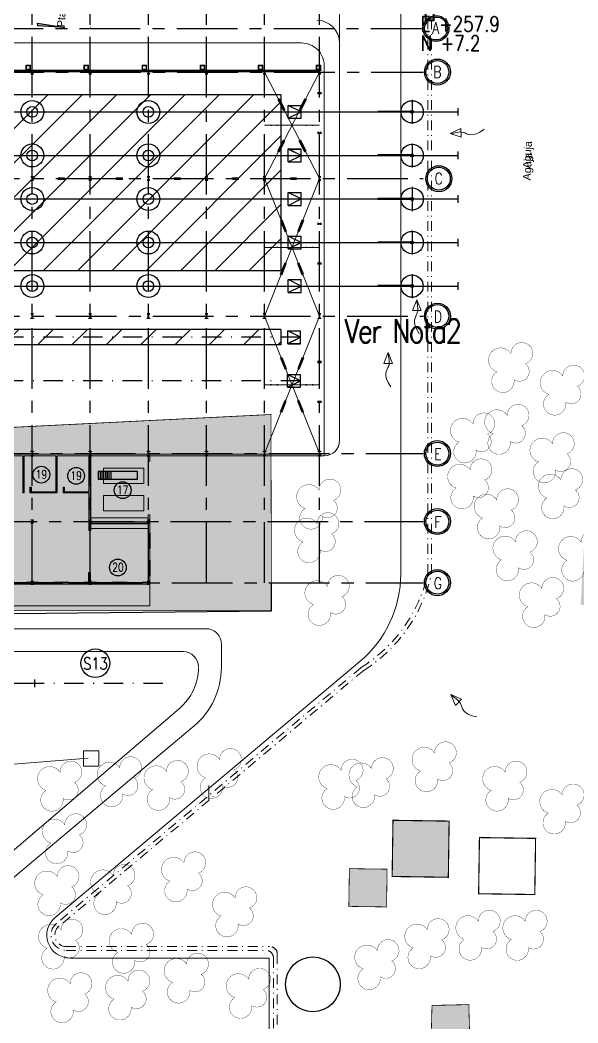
# Model space of a CAD drawing. Header units: millimetres. Extents: x -940 to 1351, y -586 to 711.
# Drawn here: x 810.4 to 883.4, y 153.7 to 285 of the extents above; entities that cross this region are included whole.
import ezdxf
from ezdxf import colors
from ezdxf.entities.mleader import LeaderData, LeaderLine
from ezdxf.enums import TextEntityAlignment as Align
from ezdxf.math import Vec2, Vec3

# ---------------------------------------------------------------- set-up
doc = ezdxf.new("R2010")
doc.units = ezdxf.units.MM
for name, pattern in [('CENTER', [50.8, 31.75, -6.35, 6.35, -6.35]), ('DASHDOT', [25.4, 12.7, -6.35, 0, -6.35]), ('TRAZO_Y_PUNTO2', [12.7, 6.35, -3.175, 0, -3.175])]:
    doc.linetypes.add(name, pattern=pattern)
for name, color, linetype in [('Aisladores', 2, 'Continuous'), ('Cambios 1.8', 4, 'Continuous'), ('Catenaria', 2, 'Continuous'), ('CI- PARED EXISTENTE', 5, 'Continuous'), ('CI-Auxiliar1', 1, 'Continuous'), ('CI-Carpinteria Ventanas', 2, 'Continuous'), ('CI-Cotas Parciales', 2, 'Continuous'), ('CI-Mampostería', 4, 'Continuous'), ('CI-mobiliario', 1, 'Continuous'), ('ENad-AGUJAS', 22, 'Continuous'), ('ENad-ARBOLES', 84, 'Continuous'), ('ENad-EDIFICIOS_ANDENES', 42, 'Continuous'), ('ES-Perfiles', 4, 'Continuous'), ('ES-Perfiles-g', 4, 'Continuous'), ('GE-Cotas', 1, 'Continuous'), ('GE-Ejes', 1, 'CENTER'), ('GE-Simbologia', 2, 'Continuous'), ('M-edif-proy', 1, 'Continuous'), ('ME- VIAS SIN CAT', 1, 'TRAZO_Y_PUNTO2'), ('ME-Vias con catenarias', 30, 'Continuous'), ('Nombre de secciòn de emparrillado', 70, 'Continuous'), ('numero locales', 3, 'Continuous'), ('S_EJES', 1, 'CENTER'), ('Scr Aguja', 1, 'Continuous'), ('Scr Corazon', 12, 'Continuous')]:
    doc.layers.add(name, color=color, linetype=linetype)
for name, color, linetype, lineweight in [('Catenaria textos', 253, 'Continuous', 15), ('CI-Circulación', 3, 'Continuous', 20), ('CI-DRENAJES ZONA VIAS', 5, 'Continuous', 9), ('CI-PLUVIALES', 3, 'Continuous', 9)]:
    doc.layers.add(name, color=color, linetype=linetype, lineweight=lineweight)
doc.styles.add('Romans', font='romans.shx', dxfattribs={"width": 0.8})
doc.styles.add('Romans PF', font='romans.shx', dxfattribs={"width": 0.8})
doc.styles.get("Standard").update_dxf_attribs({"font": 'arial.ttf'})

# ---------------------------------------------------------------- blocks, each defined once
blk = doc.blocks.new('CB8der')
for p, q in [((0.5, 11.2), (-0.5, 11.2)), ((0, 11.2), (0, -17.05)), ((0, 0), (-2.11, -16.92)), ((0.5, 0), (-0.5, 0)), ((-2.61, -16.86), (-1.62, -16.98)), ((0.5, -17.05), (-0.5, -17.05))]:
    blk.add_line(p, q)
blk = doc.blocks.new('Paragolpe')
at = {"layer": 'M-edif-proy'}
for p, q in [((-0.84, 0), (0, 1.68)), ((-0.84, 1.68), (0.84, 1.68)), ((-0.84, 0), (-0.84, 1.68)), ((0, 1.68), (0.84, 0)), ((0.84, 0), (0.84, 1.68)), ((-0.84, 0), (0.84, 0))]:
    blk.add_line(p, q, dxfattribs=at)
blk = doc.blocks.new('p165')
at = {"layer": 'ES-Perfiles', "linetype": 'Continuous', "ltscale": 2}
for p, q in [((68067, 49178), (68880, 49178)), ((68067, 49013), (68880, 49013))]:
    blk.add_line(p, q, dxfattribs=at)
at = {"layer": 'ES-Perfiles-g'}
for p, q in [((68067, 49013), (68067, 49178)), ((68880, 49013), (68880, 49178))]:
    blk.add_line(p, q, dxfattribs=at)
blk = doc.blocks.new('v-1')
at = {"layer": 'CI-Carpinteria Ventanas', "lineweight": 5, "ltscale": 2}
for p, q in [((0.02, 0.2), (1.96, 0.2)), ((1.95, 0.18), (0.03, 0.18)), ((1.95, 0.13), (0.03, 0.13)), ((0.03, 0.09), (1.95, 0.09)), ((0.99, 0.18), (0.99, 0.09))]:
    blk.add_line(p, q, dxfattribs=at)
for points in [[(0, 0.09), (0.03, 0.09), (0.03, 0.18), (0.02, 0.18), (0.02, 0.21), (-0.03, 0.21), (-0.03, 0.2)], [(0, 0), (0, -0.04), (2, -0.04), (2, 0)], [(2, 0.09), (1.95, 0.09), (1.95, 0.18), (1.96, 0.18), (1.96, 0.21), (2.02, 0.21), (2.02, 0.2)]]:
    blk.add_lwpolyline(points, dxfattribs=at)
blk = doc.blocks.new('numeros locales')
at = {"layer": 'numero locales', "color": 2}
blk.add_circle((0, 0), 1.1, dxfattribs=at)
at = {"layer": 'numero locales', "style": 'Romans', "width": 0.8}
blk.add_attdef('24', text='', height=1.1, dxfattribs=at).set_placement((0.01, -0.51), align=Align.CENTER)
blk = doc.blocks.new('CAMARA DRENAJE RANURADO')
at = {"layer": 'CI-DRENAJES ZONA VIAS', "ltscale": 2}
blk.add_lwpolyline([(0, -1), (2, -1), (2, 1), (0, 1)], close=True, dxfattribs=at)
blk = doc.blocks.new('CAMARA PL')
at = {"layer": 'CI-PLUVIALES', "ltscale": 2}
for points in [[(0, -0.6), (1.2, -0.6), (1.2, 0.6), (0, 0.6)], [(0.15, -0.45), (1.05, -0.45), (1.05, 0.45), (0.15, 0.45)]]:
    blk.add_lwpolyline(points, close=True, dxfattribs=at)
blk.add_lwpolyline([(0.35, 0.6), (0.85, 0.6)], dxfattribs=at)
blk = doc.blocks.new('tipo de vias')
at = {"layer": 'Nombre de secciòn de emparrillado', "color": 2}
blk.add_circle((-0.14, -0.63), 1.88, dxfattribs=at)
at = {"layer": 'Nombre de secciòn de emparrillado', "style": 'Romans', "width": 0.8}
blk.add_attdef('S10', text='', height=1.56, dxfattribs=at).set_placement((-0.12, -1.45), align=Align.CENTER)
blk = doc.blocks.new('A$C5B8B52F2')
at = {"layer": 'ES-Perfiles-g'}
for p, q in [((5, 175), (-175, 175)), ((-175, 169), (-175, 175)), ((-5, 169), (-175, 169)), ((-5, 169), (-5, -169)), ((5, 175), (175, 175)), ((5, 169), (5, -169)), ((175, 169), (5, 169)), ((175, 175), (175, 169)), ((-5, -169), (-175, -169)), ((-175, -169), (-175, -175)), ((-175, -175), (-5, -175)), ((-5, -175), (5, -175)), ((175, -169), (5, -169)), ((5, -175), (175, -175)), ((175, -175), (175, -169))]:
    blk.add_line(p, q, dxfattribs=at)
blk = doc.blocks.new('PERFIL 350')
at = {"layer": 'ES-Perfiles-g', "lineweight": 5, "ltscale": 2, "xscale": 0.001, "yscale": 0.001, "zscale": 0.001}
blk.add_blockref('A$C5B8B52F2', (0, 0), dxfattribs=at)
blk = doc.blocks.new('A$C78B27864')
at = {"color": 3, "linetype": 'Continuous', "ltscale": 4}
blk.add_line((4.98, 2.08), (4.98, -1.08), dxfattribs=at)
at = {"color": 1}
blk.add_line((0.49, 0.56), (0.49, 0.44), dxfattribs=at)
at = {"layer": 'Catenaria', "color": 3, "linetype": 'Continuous', "ltscale": 4}
for p, q in [((4.99, 0.56), (0.49, 0.56)), ((4.99, 0.44), (0.49, 0.44)), ((4.98, 0.5), (10.98, 0.5))]:
    blk.add_line(p, q, dxfattribs=at)
at = {"layer": 'Catenaria', "color": 4, "linetype": 'Continuous', "ltscale": 4}
blk.add_line((10.98, 1), (10.98, 0), dxfattribs=at)
at = {"layer": 'Catenaria', "color": 1, "linetype": 'Continuous', "ltscale": 4}
for radius in [1.46, 0.2]:
    blk.add_circle((4.98, 0.5), radius, dxfattribs=at)
blk = doc.blocks.new('COORDENADAS 4.2')
at = {"layer": 'GE-Cotas', "ltscale": 4}
h = blk.add_hatch(color=256, dxfattribs=at)
h.dxf.hatch_style = 1
h.paths.add_polyline_path([(0, -0.5, -0.414214), (-0.5, 0), (0, 0)])
h.paths.add_polyline_path([(0, -0.5), (0, 0), (0.5, 0, -0.414214)])
h.paths.add_polyline_path([(0.5, 0), (0, 0), (0, 0.5, -0.414214)])
h.paths.add_polyline_path([(0, 0), (-0.5, 0, -0.414214), (0, 0.5)])
at = {"layer": 'GE-Cotas', "linetype": 'CENTER', "ltscale": 0.04}
for p, q in [((0, 5), (0, -5)), ((-5, 0), (5, 0))]:
    blk.add_line(p, q, dxfattribs=at)
at = {"layer": 'GE-Cotas', "ltscale": 4}
blk.add_circle((0, 0), 0.5, dxfattribs=at)
at = {"layer": 'GE-Cotas', "color": 3, "ltscale": 4, "style": 'Romans', "width": 0.8}
for tag, p in [('COORDENADASX', (5.7, -7.56)), ('COORDENADASY', (5.7, -10.07))]:
    blk.add_attdef(tag, p, '', height=2, dxfattribs=at)
at = {"layer": 'GE-Cotas', "color": 2, "ltscale": 4}
ml = blk.add_multileader_mtext('Standard', dxfattribs=at)
ml.set_content('', color=2)
ml.set_leader_properties()
ml.build(insert=Vec2(0, 0))
ml.multileader.update_dxf_attribs({"text_right_attachment_type": 6, "dogleg_length": 0.36, "arrow_head_size": 3})
ctx = ml.context
ctx.base_point, ctx.arrow_head_size = Vec3(16.83, -5.02), 3
ctx.right_attachment = 6
notes = []
notes.append((ctx, [(0, (1, 1, 0), (5.7, -5.02), (1, 0), 11.13, [(0, [(0, 0)], 0, [])])]))
ctx.mtext.insert, ctx.mtext.flow_direction = Vec3(18.83, -3.02), 5
for ctx, leaders in notes:
    for number, flags, end, landing, length, lines in leaders:
        leader = LeaderData()
        leader.index, (leader.has_last_leader_line, leader.has_dogleg_vector, leader.attachment_direction) = number, flags
        leader.last_leader_point, leader.dogleg_vector, leader.dogleg_length = Vec3(end), Vec3(landing), length
        for number, points, colour, breaks in lines:
            line = LeaderLine()
            line.index, line.vertices, line.color, line.breaks = number, Vec3.list(points), colors.encode_raw_color(colour), breaks
            leader.lines.append(line)
        ctx.leaders.append(leader)
blk = doc.blocks.new('cat')
at = {"layer": 'Aisladores', "ltscale": 4}
for centre, radius in [((212.8, -10.92), 1.5), ((212.8, -10.92), 0.7), ((228, -10.92), 1.5), ((228, -10.92), 0.7), ((212.8, -16.62), 1.5), ((228, -16.62), 1.5), ((212.8, -16.62), 0.7), ((228, -16.62), 0.7), ((212.8, -22.32), 1.5), ((228, -22.32), 1.5), ((212.8, -22.32), 0.7), ((228, -22.32), 0.7), ((212.8, -28.02), 1.5), ((212.8, -28.02), 0.7), ((228, -28.02), 1.5), ((228, -28.02), 0.7), ((212.8, -33.72), 1.5), ((228, -33.72), 1.5), ((212.8, -33.72), 0.7), ((228, -33.72), 0.7)]:
    blk.add_circle(centre, radius, dxfattribs=at)
at = {"layer": 'Catenaria', "color": 3}
for p, q in [((246.3, -10.91), (258.02, -10.91)), ((246.31, -16.62), (258.03, -16.62)), ((246.31, -22.32), (258.03, -22.32)), ((246.3, -28.02), (258.02, -28.02)), ((246.3, -33.72), (258.02, -33.72))]:
    blk.add_line(p, q, dxfattribs=at)
at = {"layer": 'CI-Mampostería'}
for p, q in [((245.35, -8.67), (245.35, -31.72)), ((245.35, -39.4), (245.35, -41.43))]:
    blk.add_line(p, q, dxfattribs=at)
at = {"layer": 'Catenaria', "linetype": 'Continuous', "ltscale": 4}
for p in [(257.54, -11.41), (257.54, -17.12), (257.54, -22.82), (257.54, -28.52), (257.53, -34.22)]:
    blk.add_blockref('A$C78B27864', p, dxfattribs=at)
at = {"layer": 'GE-Cotas', "ltscale": 4}
for p, values in [((257.94, 7.15), {'COORDENADASX': 'E +257.9', 'COORDENADASY': 'N +7.2'}), ((287.94, 7.17), {'COORDENADASX': 'E +287.9', 'COORDENADASY': 'N +7.2'})]:
    blk.add_blockref('COORDENADAS 4.2', p, dxfattribs=at).add_auto_attribs(values)
at = {"layer": 'M-edif-proy', "xscale": -1, "rotation": 270.0000000416303}
for p in [(246.3, -10.92), (246.31, -16.62), (246.3, -22.32), (246.3, -28.02), (246.3, -33.72), (246.23, -40.42), (246.21, -46.12)]:
    blk.add_blockref('Paragolpe', p, dxfattribs=at)
at = {"layer": 'Catenaria textos', "insert": (253.69, -38.04), "char_height": 5, "width": 356.7779, "attachment_point": 1, "line_spacing_factor": 1.200001, "style": 'Romans PF'}
blk.add_mtext('{\\H0.625x;\\T0.9;\\C3;Ver Nota2}', dxfattribs=at)

msp = doc.modelspace()

# ---------------------------------------------------------------- hatches: boundary and pattern name
at = {"layer": 'CI-Auxiliar1', "transparency": 33554549}
h = msp.add_hatch(dxfattribs=at)
h.set_pattern_fill('ANSI31', color=256)
h.paths.add_polyline_path([(844.565, 244.505), (604.22, 244.505), (604.22, 242.473), (844.565, 242.473)])
h.paths.add_polyline_path([(844.565, 252.182), (604.22, 252.182), (604.22, 275.23), (782.977, 275.23), (844.565, 275.23)])
at = {"layer": 'ENad-AGUJAS'}
h = msp.add_hatch(color=27, dxfattribs=at)
h.set_gradient(color1=(141, 85, 42), one_color=1, tint=1)
h.paths.add_polyline_path([(812.735, 284.258), (812.72, 284.606), (816.264, 284.045)])
at = {"layer": 'ENad-EDIFICIOS_ANDENES'}
h = msp.add_hatch(color=256, dxfattribs=at)
h.dxf.hatch_style = 1
h.set_gradient(color1=(255, 63, 0), color2=(255, 255, 0), tint=1)
h.paths.add_polyline_path([(926.591, 206.995), (883.804, 208.437), (886.427, 255.342), (925.234, 265.456)])
h.paths.add_polyline_path([(962.272, 239.648), (962.369, 282.521), (993.619, 283.566), (994.559, 241.131)])
h.paths.add_polyline_path([(889.151, 180.854), (920.094, 181.687), (920.516, 166.027), (889.573, 165.193)])
h.paths.add_polyline_path([(869.163, 156.123), (864.339, 156.017), (863.941, 140.124), (881.837, 140.359), (882.176, 149.597), (869.328, 150.067)])
h.paths.add_polyline_path([(823.382, 134.113), (823.488, 113.429), (697.421, 112.879), (697.315, 133.563)])
h.paths.add_polyline_path([(697.435, 94.269), (710.053, 94.279), (710.062, 82.256), (697.445, 82.247)])
h.paths.add_polyline_path([(598.408, 105.331), (606.663, 104.839), (606.348, 99.555), (598.093, 100.046)])
h.paths.add_polyline_path([(596.994, 113.687), (601.862, 113.397), (601.56, 108.325), (596.692, 108.614)])
h.paths.add_polyline_path([(605.125, 114.688), (607.877, 114.524), (607.638, 110.508), (604.886, 110.672)])
h.paths.add_polyline_path([(866.478, 172.791), (866.584, 180.142), (859.233, 180.248), (859.127, 172.897)])
h.paths.add_polyline_path([(858.394, 168.907), (858.465, 173.848), (853.524, 173.919), (853.453, 168.978)])
h = msp.add_hatch(color=256, dxfattribs=at)
h.dxf.hatch_style = 1
h.set_gradient(color1=(255, 63, 0), color2=(255, 255, 0), tint=1)
h.paths.add_polyline_path([(692.452, 229.298), (692.475, 207.818), (719.648, 208.56), (719.873, 207.541), (737.828, 208.206), (738.265, 206.751), (761.521, 206.985), (765.057, 206.984), (765.05, 200.305), (775.76, 200.283), (775.623, 207.645), (802.585, 206.607), (802.692, 207.455), (810.153, 207.702), (843.333, 207.686), (843.259, 233.369), (801.517, 231.297), (802.611, 282.368), (738.161, 282.356), (738.157, 230.993)])

# ---------------------------------------------------------------- linework, layer by layer
at = {"layer": 'CI- PARED EXISTENTE', "ltscale": 2}
msp.add_lwpolyline([(692.472, 211.058), (692.475, 207.818), (765.057, 206.984), (765.05, 200.305), (775.76, 200.283), (775.767, 206.962), (843.333, 207.686), (843.322, 211.35)], dxfattribs=at)
at = {"layer": 'CI-Circulación', "ltscale": 2}
for p, q in [((852.243, 229.958), (852.243, 286.09)), ((860.243, 212.51), (860.243, 286.09)), ((804.798, 282.003), (847.264, 282.003)), ((849.797, 227.958), (850.248, 227.958)), ((827.397, 211.179), (827.426, 208.318)), ((827.426, 208.318), (659.598, 208.318)), ((735.024, 205.33), (826.269, 205.329)), ((759.773, 205.329), (826.269, 205.329)), ((738.024, 202.329), (831.769, 202.329)), ((759.774, 202.329), (826.269, 202.329)), ((836.769, 200.224), (836.769, 203.26)), ((806.262, 173.52), (831.271, 194.898)), ((806.854, 170.472), (833.201, 192.601)), ((843.046, 162.222), (843.046, 145.472))]:
    msp.add_line(p, q, dxfattribs=at)
for points in [[(850.243, 227.958), (850.243, 279.009)], [(826.269, 205.329), (834.728, 205.329)], [(826.269, 205.329), (834.728, 205.329)]]:
    msp.add_lwpolyline(points, dxfattribs=at)
msp.add_lwpolyline([(854.891, 201.024), (815, 167.519, 0.7000268), (816.93, 162.222), (843.046, 162.222)], format="xyb", dxfattribs=at)
msp.add_lwpolyline([(854.891, 201.024), (815, 167.519, 0.7000268), (816.93, 162.222), (843.046, 162.222)], format="xyb", dxfattribs=at)
for centre, radius, start, end in [((849.188, 281.949), 3.055, 0.9077, 88.5815), ((849.188, 281.949), 3.055, 0.9077, 88.5815), ((849.188, 281.949), 3.055, 0.9077, 88.5815), ((847.243, 279.003), 3, 0.11615, 90.39427), ((850.243, 229.958), 2, 270, 0), ((845.243, 212.51), 15, 310.02779, 0), ((834.768, 203.328), 2.001, 359.02278, 91.15854), ((831.769, 200.329), 2, 0, 90), ((826.769, 200.258), 7, 310.02779, 359.99956), ((826.769, 200.258), 10, 310.02779, 359.99956)]:
    msp.add_arc(centre, radius, start, end, dxfattribs=at)
at = {"layer": 'CI-DRENAJES ZONA VIAS', "ltscale": 2}
msp.add_lwpolyline([(699.728, 178.744), (819.34, 188.384)], dxfattribs=at)
at = {"layer": 'CI-Mampostería', "ltscale": 2}
for p, q in [((849.79, 278.419), (717.794, 278.419)), ((849.614, 278.219), (717.794, 278.219)), ((810.768, 227.958), (810.768, 223.1)), ((810.918, 227.958), (810.918, 223.1)), ((815.108, 227.958), (815.108, 223.25)), ((815.258, 227.958), (815.258, 223.1)), ((819.443, 227.958), (819.443, 223.25)), ((819.643, 227.95), (819.643, 219.258)), ((811.718, 223.85), (811.718, 223.1)), ((811.868, 223.85), (811.868, 223.25)), ((816.058, 223.85), (816.058, 223.1)), ((816.208, 223.85), (816.208, 223.25)), ((819.443, 223.1), (819.443, 218.174)), ((827.197, 219.258), (819.643, 219.258)), ((827.197, 219.058), (819.643, 219.058)), ((819.643, 219.058), (819.643, 218.174)), ((819.443, 211.379), (819.443, 212.707)), ((819.643, 211.379), (819.643, 212.707)), ((812.828, 211.379), (811.228, 211.379)), ((816.828, 211.379), (814.828, 211.379)), ((819.443, 211.379), (818.828, 211.379)), ((820.428, 211.379), (819.643, 211.379)), ((824.428, 211.379), (822.428, 211.379)), ((827.197, 211.379), (826.428, 211.379)), ((812.828, 211.179), (811.228, 211.179)), ((816.828, 211.179), (814.828, 211.179)), ((820.428, 211.179), (818.828, 211.179)), ((824.428, 211.179), (822.428, 211.179)), ((827.397, 211.179), (826.428, 211.179))]:
    msp.add_line(p, q, dxfattribs=at)
at = {"layer": 'CI-Mampostería'}
for p, q in [((844.565, 275.23), (782.977, 275.23)), ((844.565, 275.23), (844.565, 252.182)), ((844.565, 252.182), (604.22, 252.182)), ((844.565, 244.505), (604.22, 244.505)), ((844.565, 244.505), (844.565, 242.473)), ((844.565, 242.473), (604.22, 242.473))]:
    msp.add_line(p, q, dxfattribs=at)
at = {"layer": 'CI-Mampostería', "lineweight": 5, "ltscale": 2}
for p, q in [((777.426, 228.158), (849.797, 228.158)), ((806.618, 227.958), (810.768, 227.958)), ((810.918, 227.958), (815.108, 227.958)), ((815.258, 227.958), (819.443, 227.958)), ((817.857, 228.26), (817.655, 228.26)), ((819.643, 227.958), (827.197, 227.958)), ((827.197, 227.26), (827.197, 227.958)), ((827.197, 227.26), (827.397, 227.26)), ((827.397, 227.958), (849.797, 227.958)), ((827.397, 227.26), (827.397, 227.958)), ((849.797, 227.958), (849.797, 228.158)), ((811.718, 223.85), (811.868, 223.85)), ((811.868, 223.25), (815.108, 223.25)), ((816.058, 223.85), (816.208, 223.85)), ((816.208, 223.25), (819.443, 223.25)), ((810.768, 223.1), (810.918, 223.1)), ((811.718, 223.1), (815.258, 223.1)), ((816.058, 223.1), (819.443, 223.1)), ((827.197, 219.258), (827.197, 220.25)), ((827.397, 220.25), (827.197, 220.25)), ((827.397, 217.85), (827.397, 220.25)), ((819.443, 218.174), (819.643, 218.174)), ((827.197, 217.85), (827.197, 219.058)), ((827.397, 217.85), (827.197, 217.85)), ((827.197, 214.25), (827.197, 215.85)), ((827.397, 215.85), (827.197, 215.85)), ((827.397, 214.25), (827.397, 215.85)), ((827.397, 214.25), (827.197, 214.25)), ((819.443, 212.707), (819.643, 212.707)), ((811.228, 211.179), (811.228, 211.379)), ((812.828, 211.179), (812.828, 211.379)), ((814.828, 211.179), (814.828, 211.379)), ((816.828, 211.179), (816.828, 211.379)), ((818.828, 211.179), (818.828, 211.379)), ((820.428, 211.179), (820.428, 211.379)), ((822.428, 211.179), (822.428, 211.379)), ((824.428, 211.179), (824.428, 211.379)), ((826.428, 211.179), (826.428, 211.379)), ((827.397, 212.25), (827.197, 212.25)), ((827.197, 211.379), (827.197, 212.25)), ((827.397, 211.179), (827.397, 212.25))]:
    msp.add_line(p, q, dxfattribs=at)
at = {"layer": 'CI-mobiliario', "ltscale": 2}
for p, q in [((825.785, 225.909), (820.669, 225.909)), ((820.669, 225.909), (820.669, 224.909)), ((820.9, 225.909), (820.9, 224.909)), ((821.131, 225.909), (821.131, 224.909)), ((821.362, 225.909), (821.362, 224.909)), ((821.592, 225.909), (821.592, 224.909)), ((821.823, 225.909), (821.823, 224.909)), ((822.054, 225.909), (822.054, 224.909)), ((822.285, 225.909), (822.285, 224.909)), ((825.785, 224.909), (825.785, 225.909)), ((820.669, 224.909), (825.785, 224.909))]:
    msp.add_line(p, q, dxfattribs=at)
at = {"layer": 'CI-mobiliario', "lineweight": 5, "ltscale": 2}
for p, q in [((827.146, 219.85), (819.697, 219.85)), ((827.143, 218.45), (819.697, 218.45))]:
    msp.add_line(p, q, dxfattribs=at)
for points in [[(826.643, 226.35), (821.343, 226.35), (821.343, 224.35), (826.643, 224.35)], [(826.643, 220.75), (821.343, 220.75), (821.343, 222.75), (826.643, 222.75)]]:
    msp.add_lwpolyline(points, close=True, dxfattribs=at)
at = {"layer": 'CI-PLUVIALES', "linetype": 'DASHDOT', "ltscale": 0.1}
for p, q in [((863.79, 212.511), (863.79, 284.891)), ((864.29, 212.511), (864.29, 284.891))]:
    msp.add_line(p, q, dxfattribs=at)
at = {"layer": 'CI-PLUVIALES', "ltscale": 2}
msp.add_line((835.128, 182.848), (835.128, 184.807), dxfattribs=at)
for points in [[(866.706, 270.149), (868.168, 269.656), (868.105, 270.8)], [(862.361, 248.399), (861.788, 246.966), (862.934, 246.966)], [(858.614, 241.468), (858.041, 240.035), (859.187, 240.035)], [(866.797, 196.698), (867.415, 195.284), (868.219, 196.1)]]:
    msp.add_lwpolyline(points, close=True, dxfattribs=at)
for points in [[(871.169, 270.715), (870.614, 270.342), (870.143, 270.115), (869.745, 270.007), (869.406, 269.99), (869.116, 270.037), (868.863, 270.123), (868.636, 270.219), (868.422, 270.3), (868.211, 270.343), (868.002, 270.353), (867.792, 270.336), (867.581, 270.301), (867.368, 270.256), (867.152, 270.211), (866.931, 270.172), (866.706, 270.149)], [(862.681, 243.911), (862.339, 244.486), (862.138, 244.968), (862.052, 245.373), (862.053, 245.712), (862.117, 245.998), (862.216, 246.246), (862.325, 246.468), (862.417, 246.677), (862.472, 246.885), (862.493, 247.094), (862.487, 247.305), (862.464, 247.517), (862.431, 247.732), (862.398, 247.951), (862.371, 248.173), (862.361, 248.399)], [(858.934, 236.98), (858.592, 237.555), (858.392, 238.037), (858.305, 238.441), (858.307, 238.78), (858.37, 239.067), (858.469, 239.315), (858.578, 239.537), (858.67, 239.746), (858.725, 239.954), (858.746, 240.163), (858.74, 240.373), (858.717, 240.586), (858.685, 240.801), (858.651, 241.02), (858.625, 241.242), (858.614, 241.468)], [(870.217, 193.775), (869.569, 193.935), (869.084, 194.131), (868.735, 194.353), (868.495, 194.592), (868.335, 194.839), (868.228, 195.083), (868.147, 195.317), (868.062, 195.529), (867.953, 195.714), (867.819, 195.876), (867.665, 196.019), (867.497, 196.152), (867.321, 196.28), (867.142, 196.409), (866.965, 196.547), (866.797, 196.698)]]:
    msp.add_lwpolyline(points, dxfattribs=at)
at = {"layer": 'CI-PLUVIALES', "linetype": 'DASHDOT', "ltscale": 0.1}
for points in [[(855.081, 200.26), (815.19, 166.754, 0.7000268), (816.476, 163.223), (842.592, 163.223, -0.4142136), (843.592, 162.223), (843.592, 142.473)], [(855.402, 199.877), (815.511, 166.372, 0.7000268), (816.476, 163.723), (843.092, 163.723, -0.4142136), (844.092, 162.723), (844.092, 142.473)]]:
    msp.add_lwpolyline(points, format="xyb", dxfattribs=at)
for centre, radius, start, end in [((844.672, 216.88), 19.611, 302.05646, 347.12733), ((844.679, 216.863), 20.088, 302.26293, 347.48768)]:
    msp.add_arc(centre, radius, start, end, dxfattribs=at)
at = {"layer": 'ENad-AGUJAS'}
msp.add_lwpolyline([(812.735, 284.258), (812.72, 284.606), (816.264, 284.045)], close=True, dxfattribs=at)
at = {"layer": 'ENad-ARBOLES', "const_width": 0.04}
for points in [[(875.066, 237.942, 0.9663774), (876.564, 240.017, 1.9735144), (874.678, 241.335, 1.4372724), (872.849, 238.966, 1.8703369)], [(881.849, 234.985, 0.9663774), (883.346, 237.06, 1.9735144), (881.461, 238.378, 1.4372724), (879.632, 236.009, 1.8703369)], [(874.572, 229.849, 0.9663774), (876.07, 231.923, 1.9735144), (874.185, 233.241, 1.4372724), (872.355, 230.873, 1.8703369)], [(870.094, 228.723, 0.9663774), (871.591, 230.797, 1.9735144), (869.706, 232.115, 1.4372724), (867.877, 229.747, 1.8703369)], [(880.496, 226.131, 0.9663774), (881.994, 228.205, 1.9735144), (880.109, 229.523, 1.4372724), (878.279, 227.155, 1.8703369)], [(869.727, 222.711, 0.9663774), (871.224, 224.785, 1.9735144), (869.339, 226.103, 1.4372724), (867.51, 223.735, 1.8703369)], [(881.602, 221.423, 0.9663774), (883.099, 223.498, 1.9735144), (881.214, 224.816, 1.4372724), (879.385, 222.447, 1.8703369)], [(849.953, 220.059, 0.9663774), (851.45, 222.133, 1.9735144), (849.565, 223.451, 1.4372724), (847.736, 221.083, 1.8703369)], [(873.201, 218.79, 0.9663774), (874.699, 220.865, 1.9735144), (872.814, 222.183, 1.4372724), (870.984, 219.814, 1.8703369)], [(849.685, 215.665, 0.9663774), (851.182, 217.74, 1.9735144), (849.297, 219.058, 1.4372724), (847.468, 216.689, 1.8703369)], [(875.652, 213.307, 0.9663774), (877.15, 215.381, 1.9735144), (875.264, 216.699, 1.4372724), (873.435, 214.33, 1.8703369)], [(884.237, 213.259, 0.9663774), (885.735, 215.334, 1.9735144), (883.849, 216.652, 1.4372724), (882.02, 214.283, 1.8703369)], [(851.041, 207.462, 0.9663774), (852.538, 209.536, 1.9735144), (850.653, 210.854, 1.4372724), (848.824, 208.486, 1.8703369)], [(879.108, 207.183, 0.9663774), (880.606, 209.257, 1.9735144), (878.721, 210.575, 1.4372724), (876.891, 208.207, 1.8703369)], [(865.06, 185.673, 0.9663774), (866.558, 187.747, 1.9735144), (864.673, 189.065, 1.4372724), (862.843, 186.697, 1.8703369)], [(836.923, 184.796, 0.9663774), (838.42, 186.87, 1.9735144), (836.535, 188.188, 1.4372724), (834.706, 185.82, 1.8703369)], [(816.048, 183.138, 0.9663774), (817.546, 185.212, 1.9735144), (815.661, 186.53, 1.4372724), (813.831, 184.162, 1.8703369)], [(823.859, 183.717, 0.9663774), (825.357, 185.791, 1.9735144), (823.471, 187.109, 1.4372724), (821.642, 184.741, 1.8703369)], [(829.981, 183.236, 0.9663774), (831.478, 185.311, 1.9735144), (829.593, 186.629, 1.4372724), (827.764, 184.26, 1.8703369)], [(852.852, 183.383, 0.9663774), (854.349, 185.457, 1.9735144), (852.464, 186.775, 1.4372724), (850.634, 184.407, 1.8703369)], [(856.811, 183.611, 0.9663774), (858.309, 185.686, 1.9735144), (856.423, 187.004, 1.4372724), (854.594, 184.635, 1.8703369)], [(874.307, 183.15, 0.9663774), (875.804, 185.224, 1.9735144), (873.919, 186.542, 1.4372724), (872.09, 184.173, 1.8703369)], [(881.783, 180.151, 0.9663774), (883.281, 182.226, 1.9735144), (881.395, 183.544, 1.4372724), (879.566, 181.175, 1.8703369)], [(816.673, 176.254, 0.9663774), (818.171, 178.329, 1.9735144), (816.285, 179.647, 1.4372724), (814.456, 177.278, 1.8703369)], [(832.268, 171.264, 0.9663774), (833.765, 173.339, 1.9735144), (831.88, 174.657, 1.4372724), (830.051, 172.288, 1.8703369)], [(815.679, 169.467, 0.9663774), (817.176, 171.541, 1.9735144), (815.291, 172.859, 1.4372724), (813.462, 170.491, 1.8703369)], [(822.999, 169.611, 0.9663774), (824.496, 171.686, 1.9735144), (822.611, 173.004, 1.4372724), (820.782, 170.635, 1.8703369)], [(838.951, 166.689, 0.9663774), (840.449, 168.763, 1.9735144), (838.564, 170.081, 1.4372724), (836.734, 167.712, 1.8703369)], [(870.795, 163.632, 0.9663774), (872.293, 165.706, 1.9735144), (870.407, 167.024, 1.4372724), (868.578, 164.656, 1.8703369)], [(876.945, 163.614, 0.9663774), (878.442, 165.688, 1.9735144), (876.557, 167.006, 1.4372724), (874.728, 164.638, 1.8703369)], [(816.181, 162.475, 0.9663774), (817.678, 164.549, 1.9735144), (815.793, 165.867, 1.4372724), (813.964, 163.499, 1.8703369)], [(825.431, 161.924, 0.9663774), (826.929, 163.998, 1.9735144), (825.043, 165.316, 1.4372724), (823.214, 162.948, 1.8703369)], [(864.112, 162.521, 0.9663774), (865.61, 164.596, 1.9735144), (863.725, 165.914, 1.4372724), (861.895, 163.545, 1.8703369)], [(857.562, 159.778, 0.9663774), (859.06, 161.853, 1.9735144), (857.175, 163.171, 1.4372724), (855.345, 160.802, 1.8703369)], [(832.62, 158.014, 0.9663774), (834.117, 160.089, 1.9735144), (832.232, 161.407, 1.4372724), (830.403, 159.038, 1.8703369)], [(817.376, 155.441, 0.9663774), (818.874, 157.515, 1.9735144), (816.988, 158.833, 1.4372724), (815.159, 156.465, 1.8703369)], [(824.942, 155.803, 0.9663774), (826.439, 157.877, 1.9735144), (824.554, 159.195, 1.4372724), (822.725, 156.827, 1.8703369)], [(840.738, 156.022, 0.9663774), (842.235, 158.097, 1.9735144), (840.35, 159.415, 1.4372724), (838.521, 157.046, 1.8703369)]]:
    msp.add_lwpolyline(points, format="xyb", close=True, dxfattribs=at)
at = {"layer": 'ENad-EDIFICIOS_ANDENES', "color": 1}
for points, const_width in [([(692.452, 229.298), (692.475, 207.818), (719.648, 208.56), (719.873, 207.541), (737.828, 208.206), (738.265, 206.751), (761.521, 206.985), (765.057, 206.984), (765.05, 200.305), (775.76, 200.283), (775.623, 207.645), (802.585, 206.607), (802.692, 207.455), (810.153, 207.702), (843.333, 207.686), (843.259, 233.369), (801.517, 231.297), (802.611, 282.368), (738.161, 282.356), (738.157, 230.993), (692.452, 229.298)], 0.1), ([(866.478, 172.791), (866.584, 180.142), (859.233, 180.248), (859.127, 172.897), (866.478, 172.791)], 0.149), ([(877.794, 170.531), (877.9, 177.882), (870.549, 177.988), (870.443, 170.637), (877.794, 170.531)], 0.149), ([(858.394, 168.907), (858.465, 173.848), (853.524, 173.919), (853.453, 168.978), (858.394, 168.907)], 0.1)]:
    msp.add_lwpolyline(points, dxfattribs=dict(at, const_width=const_width))
at = {"layer": 'ENad-EDIFICIOS_ANDENES', "color": 1, "const_width": 0.1}
msp.add_lwpolyline([(869.163, 156.123), (864.339, 156.017), (863.941, 140.124), (881.837, 140.359), (882.176, 149.597), (869.328, 150.067)], close=True, dxfattribs=at)
at = {"layer": 'ENad-EDIFICIOS_ANDENES', "color": 1}
msp.add_circle((848.749, 158.778), 3.585, dxfattribs=at)
at = {"layer": 'ES-Perfiles-g'}
for p, q in [((812.014, 284.125), (812.026, 284.125)), ((819.614, 284.125), (819.626, 284.125)), ((812.014, 278.425), (812.026, 278.425)), ((819.614, 278.425), (819.626, 278.425)), ((827.214, 278.425), (827.226, 278.425)), ((834.814, 278.425), (834.826, 278.425)), ((842.414, 278.425), (842.426, 278.425)), ((849.614, 278.425), (849.626, 278.425)), ((844.338, 274.681), (844.18, 274.595)), ((844.18, 274.595), (844.914, 273.173)), ((844.338, 274.681), (845.072, 273.259)), ((847.702, 274.681), (846.968, 273.259)), ((847.86, 274.595), (847.126, 273.173)), ((847.702, 274.681), (847.86, 274.595)), ((845.072, 273.259), (844.914, 273.173)), ((846.968, 273.259), (847.126, 273.173)), ((843.306, 271.143), (843.306, 271.308)), ((844.12, 271.143), (844.12, 271.308)), ((847.92, 271.143), (847.92, 271.308)), ((848.734, 271.143), (848.734, 271.308)), ((844.18, 267.856), (844.914, 269.278)), ((844.338, 267.77), (845.072, 269.192)), ((845.072, 269.192), (844.914, 269.278)), ((846.968, 269.192), (847.126, 269.278)), ((847.702, 267.77), (846.968, 269.192)), ((847.86, 267.856), (847.126, 269.278)), ((844.338, 267.77), (844.18, 267.856)), ((847.702, 267.77), (847.86, 267.856)), ((812.014, 264.475), (812.026, 264.475)), ((819.614, 264.475), (819.626, 264.475)), ((827.214, 264.475), (827.226, 264.475)), ((834.814, 264.475), (834.826, 264.475)), ((842.414, 264.475), (842.426, 264.475)), ((849.614, 264.475), (849.626, 264.475)), ((844.681, 258.841), (844.515, 258.771)), ((844.515, 258.771), (845.109, 257.285)), ((844.681, 258.841), (845.275, 257.355)), ((847.359, 258.841), (846.765, 257.355)), ((847.525, 258.771), (846.931, 257.285)), ((847.359, 258.841), (847.525, 258.771)), ((845.275, 257.355), (845.109, 257.285)), ((846.765, 257.355), (846.931, 257.285)), ((843.306, 255.168), (843.306, 255.333)), ((844.12, 255.168), (844.12, 255.333)), ((847.92, 255.168), (847.92, 255.333)), ((848.734, 255.168), (848.734, 255.333)), ((844.515, 251.73), (845.109, 253.216)), ((844.681, 251.66), (845.275, 253.146)), ((845.275, 253.146), (845.109, 253.216)), ((846.765, 253.146), (846.931, 253.216)), ((847.359, 251.66), (846.765, 253.146)), ((847.525, 251.73), (846.931, 253.216)), ((844.681, 251.66), (844.515, 251.73)), ((847.359, 251.66), (847.525, 251.73)), ((812.012, 246.55), (812.028, 246.55)), ((819.612, 246.55), (819.628, 246.55)), ((827.212, 246.55), (827.228, 246.55)), ((834.812, 246.55), (834.828, 246.55)), ((842.412, 246.55), (842.428, 246.55)), ((849.612, 246.55), (849.628, 246.55)), ((844.681, 240.841), (844.515, 240.771)), ((844.515, 240.771), (845.109, 239.285)), ((844.681, 240.841), (845.275, 239.355)), ((847.359, 240.841), (846.765, 239.355)), ((847.525, 240.771), (846.931, 239.285)), ((847.359, 240.841), (847.525, 240.771)), ((845.275, 239.355), (845.109, 239.285)), ((846.765, 239.355), (846.931, 239.285)), ((843.306, 237.168), (843.306, 237.333)), ((844.12, 237.168), (844.12, 237.333)), ((847.92, 237.168), (847.92, 237.333)), ((848.734, 237.168), (848.734, 237.333)), ((844.515, 233.73), (845.109, 235.216)), ((844.681, 233.66), (845.275, 235.146)), ((845.275, 235.146), (845.109, 235.216)), ((846.765, 235.146), (846.931, 235.216)), ((847.359, 233.66), (846.765, 235.146)), ((847.525, 233.73), (846.931, 235.216)), ((844.681, 233.66), (844.515, 233.73)), ((847.359, 233.66), (847.525, 233.73)), ((812.012, 228.55), (812.028, 228.55)), ((819.612, 228.55), (819.628, 228.55)), ((827.212, 228.55), (827.228, 228.55)), ((834.812, 228.55), (834.828, 228.55)), ((842.412, 228.55), (842.428, 228.55)), ((849.612, 228.55), (849.628, 228.55))]:
    msp.add_line(p, q, dxfattribs=at)
for points in [[(812.014, 278.419), (811.845, 278.419), (811.845, 278.425), (812.195, 278.425), (812.195, 278.419), (812.026, 278.419), (812.026, 277.982), (812.195, 277.982), (812.195, 277.975), (811.845, 277.975), (811.845, 277.982), (812.014, 277.982)], [(819.614, 278.419), (819.445, 278.419), (819.445, 278.425), (819.795, 278.425), (819.795, 278.419), (819.626, 278.419), (819.626, 277.982), (819.795, 277.982), (819.795, 277.975), (819.445, 277.975), (819.445, 277.982), (819.614, 277.982)], [(827.214, 278.419), (827.045, 278.419), (827.045, 278.425), (827.395, 278.425), (827.395, 278.419), (827.226, 278.419), (827.226, 277.982), (827.395, 277.982), (827.395, 277.975), (827.045, 277.975), (827.045, 277.982), (827.214, 277.982)], [(834.814, 278.419), (834.645, 278.419), (834.645, 278.425), (834.995, 278.425), (834.995, 278.419), (834.826, 278.419), (834.826, 277.982), (834.995, 277.982), (834.995, 277.975), (834.645, 277.975), (834.645, 277.982), (834.814, 277.982)], [(842.414, 278.419), (842.245, 278.419), (842.245, 278.425), (842.595, 278.425), (842.595, 278.419), (842.426, 278.419), (842.426, 277.982), (842.595, 277.982), (842.595, 277.975), (842.245, 277.975), (842.245, 277.982), (842.414, 277.982)], [(849.614, 278.419), (849.445, 278.419), (849.445, 278.425), (849.795, 278.425), (849.795, 278.419), (849.626, 278.419), (849.626, 277.982), (849.795, 277.982), (849.795, 277.975), (849.445, 277.975), (849.445, 277.982), (849.614, 277.982)], [(849.45, 275.436), (849.45, 275.304), (849.445, 275.304), (849.445, 275.577), (849.45, 275.577), (849.45, 275.445), (849.79, 275.445), (849.79, 275.577), (849.795, 275.577), (849.795, 275.304), (849.79, 275.304), (849.79, 275.436)], [(849.45, 270.236), (849.45, 270.104), (849.445, 270.104), (849.445, 270.377), (849.45, 270.377), (849.45, 270.245), (849.79, 270.245), (849.79, 270.377), (849.795, 270.377), (849.795, 270.104), (849.79, 270.104), (849.79, 270.236)], [(812.014, 264.469), (811.845, 264.469), (811.845, 264.475), (812.195, 264.475), (812.195, 264.469), (812.026, 264.469), (812.026, 264.032), (812.195, 264.032), (812.195, 264.025), (811.845, 264.025), (811.845, 264.032), (812.014, 264.032)], [(819.614, 264.469), (819.445, 264.469), (819.445, 264.475), (819.795, 264.475), (819.795, 264.469), (819.626, 264.469), (819.626, 264.032), (819.795, 264.032), (819.795, 264.025), (819.445, 264.025), (819.445, 264.032), (819.614, 264.032)], [(827.214, 264.469), (827.045, 264.469), (827.045, 264.475), (827.395, 264.475), (827.395, 264.469), (827.226, 264.469), (827.226, 264.032), (827.395, 264.032), (827.395, 264.025), (827.045, 264.025), (827.045, 264.032), (827.214, 264.032)], [(834.814, 264.469), (834.645, 264.469), (834.645, 264.475), (834.995, 264.475), (834.995, 264.469), (834.826, 264.469), (834.826, 264.032), (834.995, 264.032), (834.995, 264.025), (834.645, 264.025), (834.645, 264.032), (834.814, 264.032)], [(842.414, 264.469), (842.245, 264.469), (842.245, 264.475), (842.595, 264.475), (842.595, 264.469), (842.426, 264.469), (842.426, 264.032), (842.595, 264.032), (842.595, 264.025), (842.245, 264.025), (842.245, 264.032), (842.414, 264.032)], [(849.614, 264.469), (849.445, 264.469), (849.445, 264.475), (849.795, 264.475), (849.795, 264.469), (849.626, 264.469), (849.626, 264.032), (849.795, 264.032), (849.795, 264.025), (849.445, 264.025), (849.445, 264.032), (849.614, 264.032)], [(849.45, 258.336), (849.45, 258.204), (849.445, 258.204), (849.445, 258.477), (849.45, 258.477), (849.45, 258.345), (849.79, 258.345), (849.79, 258.477), (849.795, 258.477), (849.795, 258.204), (849.79, 258.204), (849.79, 258.336)], [(849.45, 253.136), (849.45, 253.004), (849.445, 253.004), (849.445, 253.277), (849.45, 253.277), (849.45, 253.145), (849.79, 253.145), (849.79, 253.277), (849.795, 253.277), (849.795, 253.004), (849.79, 253.004), (849.79, 253.136)], [(849.45, 253.136), (849.45, 253.004), (849.445, 253.004), (849.445, 253.277), (849.45, 253.277), (849.45, 253.145), (849.79, 253.145), (849.79, 253.277), (849.795, 253.277), (849.795, 253.004), (849.79, 253.004), (849.79, 253.136)], [(812.012, 246.543), (811.843, 246.543), (811.843, 246.55), (812.197, 246.55), (812.197, 246.543), (812.028, 246.543), (812.028, 245.958), (812.197, 245.958), (812.197, 245.95), (811.843, 245.95), (811.843, 245.958), (812.012, 245.958)], [(819.612, 246.543), (819.443, 246.543), (819.443, 246.55), (819.797, 246.55), (819.797, 246.543), (819.628, 246.543), (819.628, 245.958), (819.797, 245.958), (819.797, 245.95), (819.443, 245.95), (819.443, 245.958), (819.612, 245.958)], [(827.212, 246.543), (827.043, 246.543), (827.043, 246.55), (827.397, 246.55), (827.397, 246.543), (827.228, 246.543), (827.228, 245.958), (827.397, 245.958), (827.397, 245.95), (827.043, 245.95), (827.043, 245.958), (827.212, 245.958)], [(834.812, 246.543), (834.643, 246.543), (834.643, 246.55), (834.997, 246.55), (834.997, 246.543), (834.828, 246.543), (834.828, 245.958), (834.997, 245.958), (834.997, 245.95), (834.643, 245.95), (834.643, 245.958), (834.812, 245.958)], [(842.412, 246.543), (842.243, 246.543), (842.243, 246.55), (842.597, 246.55), (842.597, 246.543), (842.428, 246.543), (842.428, 245.958), (842.597, 245.958), (842.597, 245.95), (842.243, 245.95), (842.243, 245.958), (842.412, 245.958)], [(849.612, 246.543), (849.443, 246.543), (849.443, 246.55), (849.797, 246.55), (849.797, 246.543), (849.628, 246.543), (849.628, 245.958), (849.797, 245.958), (849.797, 245.95), (849.443, 245.95), (849.443, 245.958), (849.612, 245.958)], [(849.45, 240.236), (849.45, 240.104), (849.445, 240.104), (849.445, 240.377), (849.45, 240.377), (849.45, 240.245), (849.79, 240.245), (849.79, 240.377), (849.795, 240.377), (849.795, 240.104), (849.79, 240.104), (849.79, 240.236)], [(849.45, 235.036), (849.45, 234.904), (849.445, 234.904), (849.445, 235.177), (849.45, 235.177), (849.45, 235.045), (849.79, 235.045), (849.79, 235.177), (849.795, 235.177), (849.795, 234.904), (849.79, 234.904), (849.79, 235.036)], [(812.012, 228.543), (811.843, 228.543), (811.843, 228.55), (812.197, 228.55), (812.197, 228.543), (812.028, 228.543), (812.028, 227.958), (812.197, 227.958), (812.197, 227.95), (811.843, 227.95), (811.843, 227.958), (812.012, 227.958)], [(819.612, 228.543), (819.443, 228.543), (819.443, 228.55), (819.797, 228.55), (819.797, 228.543), (819.628, 228.543), (819.628, 227.958), (819.797, 227.958), (819.797, 227.95), (819.443, 227.95), (819.443, 227.958), (819.612, 227.958)], [(827.212, 228.543), (827.043, 228.543), (827.043, 228.55), (827.397, 228.55), (827.397, 228.543), (827.228, 228.543), (827.228, 227.958), (827.397, 227.958), (827.397, 227.95), (827.043, 227.95), (827.043, 227.958), (827.212, 227.958)], [(834.812, 228.543), (834.643, 228.543), (834.643, 228.55), (834.997, 228.55), (834.997, 228.543), (834.828, 228.543), (834.828, 227.958), (834.997, 227.958), (834.997, 227.95), (834.643, 227.95), (834.643, 227.958), (834.812, 227.958)], [(842.412, 228.543), (842.243, 228.543), (842.243, 228.55), (842.597, 228.55), (842.597, 228.543), (842.428, 228.543), (842.428, 227.958), (842.597, 227.958), (842.597, 227.95), (842.243, 227.95), (842.243, 227.958), (842.412, 227.958)], [(849.612, 228.543), (849.443, 228.543), (849.443, 228.55), (849.797, 228.55), (849.797, 228.543), (849.628, 228.543), (849.628, 227.958), (849.797, 227.958), (849.797, 227.95), (849.443, 227.95), (849.443, 227.958), (849.612, 227.958)]]:
    msp.add_lwpolyline(points, close=True, dxfattribs=at)
at = {"layer": 'GE-Ejes', "ltscale": 0.25}
for p, q in [((812.02, 211.35), (812.02, 297.296)), ((819.62, 211.35), (819.62, 297.296)), ((827.22, 211.35), (827.22, 297.296)), ((834.82, 211.35), (834.82, 297.296)), ((842.42, 211.35), (842.42, 297.296)), ((849.62, 211.35), (849.62, 297.296)), ((589.626, 283.9), (863.164, 283.9)), ((589.699, 278.2), (863.164, 278.2)), ((599.22, 264.25), (863.164, 264.25)), ((599.22, 246.25), (863.164, 246.25)), ((588.986, 228.25), (863.164, 228.25)), ((588.812, 219.35), (863.164, 219.35)), ((588.992, 211.35), (863.164, 211.35))]:
    msp.add_line(p, q, dxfattribs=at)
at = {"layer": 'GE-Ejes', "color": 3, "linetype": 'ByBlock'}
for centre, radius in [((864.864, 283.9), 1.7), ((864.864, 283.9), 1.5), ((865.048, 278.2), 1.7), ((865.048, 278.2), 1.5), ((865.233, 264.236), 1.7), ((865.233, 264.236), 1.5), ((865.048, 246.25), 1.7), ((865.048, 246.25), 1.5), ((865.044, 228.25), 1.7), ((865.044, 228.25), 1.5), ((865.044, 219.35), 1.7), ((865.044, 219.35), 1.5), ((865.044, 211.35), 1.7), ((865.044, 211.35), 1.5)]:
    msp.add_circle(centre, radius, dxfattribs=at)
at = {"layer": 'ME- VIAS SIN CAT', "ltscale": 0.4}
for p, q in [((847.129, 243.482), (598.59, 243.482)), ((847.109, 237.782), (598.59, 237.782)), ((829.102, 198.174), (812.302, 198.174))]:
    msp.add_line(p, q, dxfattribs=at)
at = {"layer": 'ME-Vias con catenarias', "ltscale": 0.5}
for p, q in [((505.519, 272.982), (847.2, 272.982)), ((568.837, 267.282), (847.2, 267.282)), ((559.534, 261.582), (847.2, 261.582)), ((574.485, 255.882), (847.2, 255.882)), ((591.653, 250.182), (847.2, 250.182))]:
    msp.add_line(p, q, dxfattribs=at)
at = {"layer": 'S_EJES', "lineweight": 0, "ltscale": 50}
for p, q in [((842.42, 264.25), (849.62, 278.2)), ((842.42, 278.2), (849.62, 264.25)), ((849.62, 271.225), (842.42, 271.225)), ((849.62, 246.25), (842.42, 264.25)), ((849.62, 264.25), (842.42, 246.25)), ((849.62, 255.25), (842.42, 255.25)), ((842.42, 228.25), (849.62, 246.25)), ((842.42, 246.25), (849.62, 228.25)), ((849.62, 237.25), (842.42, 237.25))]:
    msp.add_line(p, q, dxfattribs=at)

# ---------------------------------------------------------------- block references
at = {"layer": 'Cambios 1.8', "xscale": -1, "rotation": 269.9999999419558}
msp.add_blockref('CB8der', (801.102, 198.174), dxfattribs=at)
at = {"layer": 'Catenaria'}
msp.add_blockref('cat', (599.22, 283.9), dxfattribs=at)
at = {"layer": 'CI-Carpinteria Ventanas', "lineweight": 5, "ltscale": 2, "rotation": 90.00000000051564}
msp.add_blockref('v-1', (827.397, 212.25), dxfattribs=at)
at = {"layer": 'CI-Carpinteria Ventanas', "lineweight": 5, "ltscale": 2}
for p in [(809.228, 211.179), (812.828, 211.179), (816.828, 211.179), (820.428, 211.179), (824.428, 211.179)]:
    msp.add_blockref('v-1', p, dxfattribs=at)
at = {"layer": 'CI-Cotas Parciales', "lineweight": 5, "ltscale": 2, "rotation": 90.00000000051848}
msp.add_blockref('v-1', (827.397, 215.85), dxfattribs=at)
at = {"layer": 'CI-DRENAJES ZONA VIAS', "rotation": 180.000000000503}
msp.add_blockref('CAMARA DRENAJE RANURADO', (820.728, 188.335), dxfattribs=at)
at = {"layer": 'CI-PLUVIALES'}
msp.add_blockref('CAMARA PL', (863.44, 285.491), dxfattribs=at)
at = {"layer": 'CI-PLUVIALES', "xscale": 0.4999999999999999, "yscale": 0.4999999999999999, "zscale": 0.4999999999999999}
for p in [(811.19, 278.798), (818.79, 278.798), (826.39, 278.798), (833.99, 278.798), (841.59, 278.798), (849.19, 278.798)]:
    msp.add_blockref('CAMARA PL', p, dxfattribs=at)
at = {"layer": 'ES-Perfiles', "linetype": 'Continuous', "xscale": 0.001, "yscale": 0.001, "zscale": 0.001}
for p in [(747.347, 215.155), (754.947, 215.155), (762.547, 215.155), (770.147, 215.155), (777.747, 215.155)]:
    msp.add_blockref('p165', p, dxfattribs=at)
at = {"layer": 'ES-Perfiles-g', "lineweight": 5, "ltscale": 2}
for p in [(812.02, 219.35), (819.62, 219.35), (827.22, 219.35), (812.02, 211.35), (819.62, 211.35)]:
    msp.add_blockref('PERFIL 350', p, dxfattribs=at)
at = {"layer": 'ES-Perfiles-g', "lineweight": 5}
msp.add_blockref('PERFIL 350', (827.22, 211.35), dxfattribs=at)
at = {"layer": 'GE-Simbologia'}
msp.add_blockref('tipo de vias', (820.418, 201.437), dxfattribs=at).add_auto_attribs({'S10': 'S13'})
at = {"layer": 'M-edif-proy', "xscale": -1, "rotation": 270.0000000416303}
for p in [(845.524, 272.982), (845.532, 267.285), (845.524, 261.582), (845.524, 255.882), (845.524, 250.182), (845.453, 243.482), (845.433, 237.782)]:
    msp.add_blockref('Paragolpe', p, dxfattribs=at)
at = {"layer": 'numero locales'}
for p, values in [((813.206, 225.497), {'24': '19'}), ((817.757, 225.333), {'24': '19'}), ((823.851, 223.462), {'24': '17'}), ((823.233, 213.348), {'24': '20'})]:
    msp.add_blockref('numeros locales', p, dxfattribs=at).add_auto_attribs(values)

# ---------------------------------------------------------------- texts
at = {"layer": 'GE-Ejes', "color": 3, "linetype": 'ByBlock', "char_height": 1.5, "attachment_point": 5, "style": 'Romans'}
for s, insert in [('A', (864.838, 283.959)), ('B', (865.048, 278.2)), ('C', (865.214, 264.25)), ('D', (865.119, 246.18)), ('G', (865.114, 211.28))]:
    msp.add_mtext_dynamic_manual_height_columns(s, width=5.89675, gutter_width=12.5, heights=[0], dxfattribs=dict(at, insert=insert))
at = {"layer": 'GE-Ejes', "color": 3, "char_height": 1.5, "attachment_point": 5, "style": 'Romans'}
for s, insert in [('E', (865.114, 228.18)), ('F', (865.114, 219.28))]:
    msp.add_mtext_dynamic_manual_height_columns(s, width=5.89675, gutter_width=12.5, heights=[0], dxfattribs=dict(at, insert=insert))
at = {"layer": 'Scr Aguja'}
for p in [(877.212, 265.573), (877.231, 264)]:
    msp.add_text('Aguja', height=1, rotation=86.55051, dxfattribs=at).set_placement(p)
at = {"layer": 'Scr Corazon'}
msp.add_text('Ptaczon', height=1, rotation=86.55051, dxfattribs=at).set_placement((816.264, 284.045))

doc.saveas('drawing.dxf')
